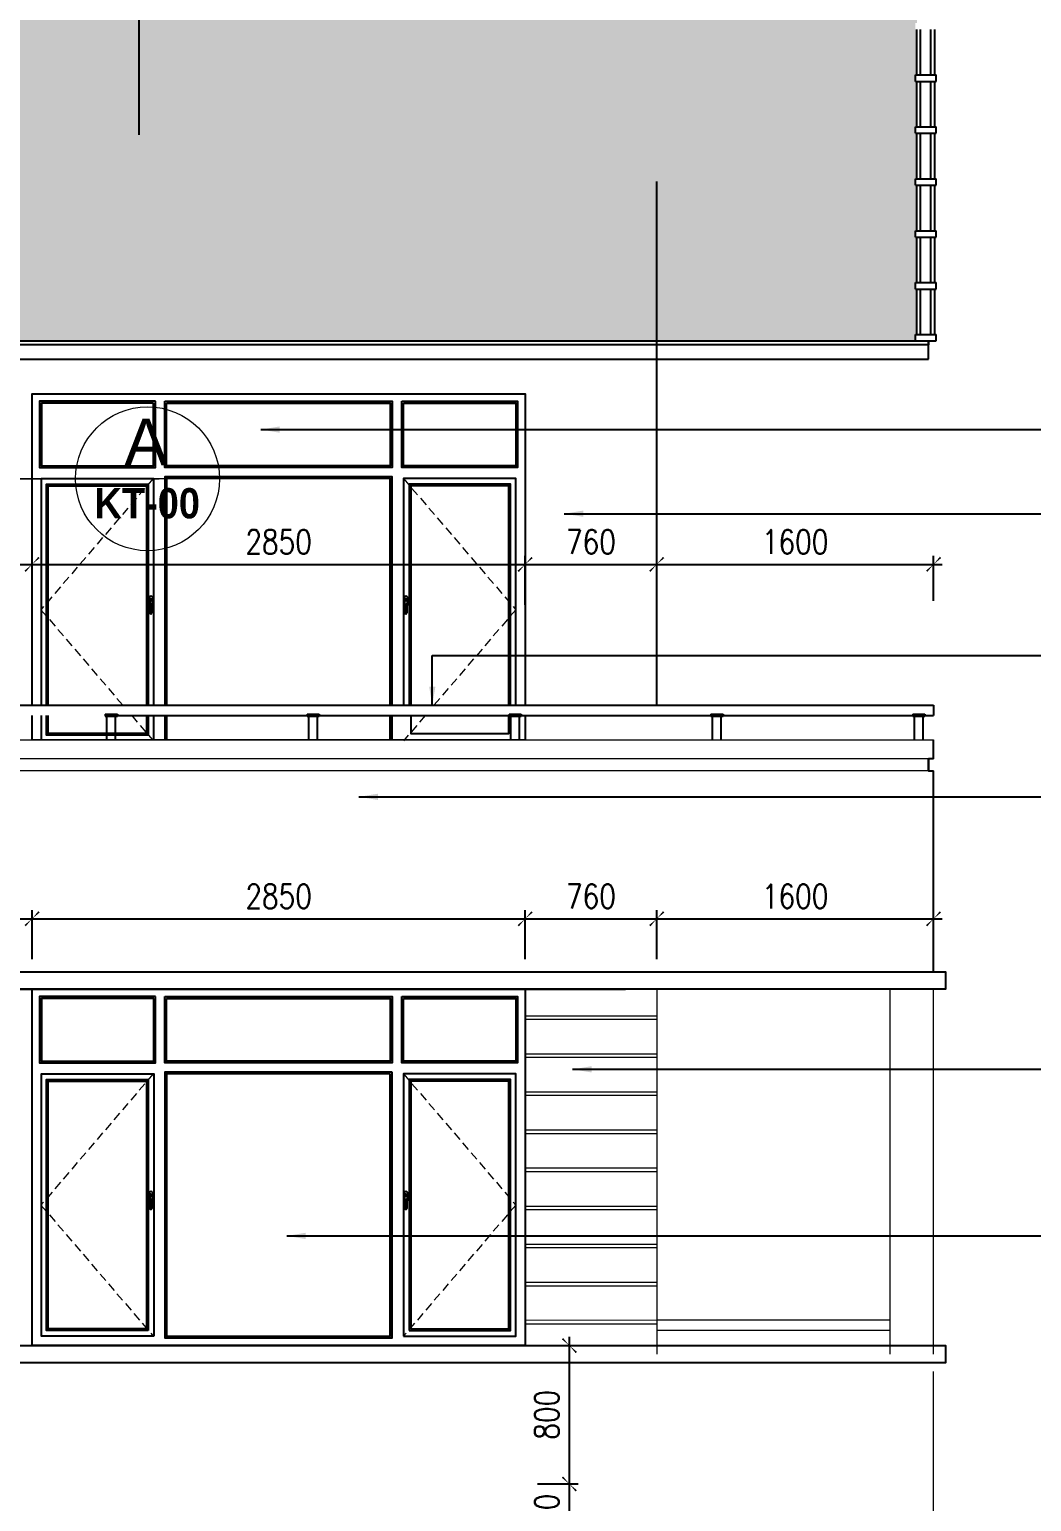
# Model space of a CAD drawing. Header units: millimetres. Extents: x -34806 to 662668, y 63228 to 99452.
# Drawn here: x 456954 to 462746, y 80691 to 89197 of the extents above; entities that cross this region are included whole.
import ezdxf
from ezdxf.enums import TextEntityAlignment as Align

# ---------------------------------------------------------------- set-up
doc = ezdxf.new("R2010")
doc.units = ezdxf.units.MM
doc.header["$LTSCALE"] = 200
doc.header["$MEASUREMENT"] = 0
doc.header["$PDMODE"] = 3
doc.header["$PDSIZE"] = 50
doc.linetypes.add('HIDDEN', pattern=[0.375, 0.25, -0.125])
doc.layers.get('DEFPOINTS').update_dxf_attribs({"linetype": 'CONTINUOUS'})
for name, color, linetype in [('DIM', 1, 'CONTINUOUS'), ('NOITHAT', 32, 'CONTINUOUS'), ('TEXT', 7, 'CONTINUOUS'), ('TPTA-Text', 253, 'CONTINUOUS'), ('TPTA-Virtural', 253, 'CONTINUOUS'), ('wood', 254, 'CONTINUOUS')]:
    doc.layers.add(name, color=color, linetype=linetype)
for name, color, linetype, lineweight in [('hatch', 251, 'CONTINUOUS', 5), ('thay', 7, 'CONTINUOUS', 18), ('VU', 8, 'HIDDEN', 13)]:
    doc.layers.add(name, color=color, linetype=linetype, lineweight=lineweight)
doc.styles.add('Aria H B iso', font='VHARIALB.ttf')
doc.styles.add('CHU HOA Day', font='VHARIAL.ttf')
doc.styles.add('RomanS', font='romans.shx', dxfattribs={"width": 0.8})
doc.dimstyles.new('D1', dxfattribs={"dimtxt": 140, "dimasz": 80, "dimexe": 50, "dimexo": 0, "dimgap": 60, "dimtad": 1, "dimdec": 0, "dimzin": 0, "dimdsep": 46, "dimtxsty": 'RomanS', "dimblk1": 'ARCHTICK', "dimblk2": 'ARCHTICK', "dimsah": 1, "dimcen": 100, "dimdle": 50, "dimclrt": 7, "dimadec": 0, "dimazin": 0, "dimtfac": 0.005, "dimtdec": 0, "dimtix": 1, "dimtofl": 0, "dimtmove": 2, "dimatfit": 3, "dimldrblk": 'ARCHTICK', "dimfxl": 1, "dimtvp": 0.8, "dimtolj": 1, "dimtzin": 0, "dimarcsym": 0})
doc.dimstyles.new('DIM-A3', dxfattribs={"dimscale": 0, "dimtxt": 160, "dimasz": 110, "dimexe": 110, "dimexo": 0, "dimgap": 110, "dimtad": 1, "dimdec": 0, "dimdsep": 46, "dimtxsty": 'RomanS', "dimblk1": 'ARCHTICK', "dimblk2": 'ARCHTICK', "dimsah": 1, "dimcen": 0.09, "dimdle": 110, "dimclrd": 256, "dimclre": 256, "dimclrt": 14, "dimadec": 0, "dimazin": 0, "dimtfac": 1, "dimtdec": 0, "dimtix": 1, "dimtmove": 2, "dimatfit": 3, "dimfxl": 110, "dimtolj": 1, "dimarcsym": 0})

# ---------------------------------------------------------------- blocks, each defined once
blk = doc.blocks.new('_ArchTick')
at = {"layer": 'DIM', "color": 150}
blk.add_lwpolyline([(0.5, 0.5, 0.133, 0, 0), (0, 0, 0, 0.133, 0), (-0.5, -0.5, 0.133, 0.133, 0)], format="xyseb", dxfattribs=at)
blk = doc.blocks.new('*D690')
at = {"layer": 'DEFPOINTS', "color": 0}
for p in [(456968.8, 84058.2), (456179.1, 83824.9), (456968.8, 83824.9)]:
    blk.add_point(p, dxfattribs=at)
at = {"layer": 'DIM', "color": 0, "lineweight": -2}
for p, q in [((456129.1, 84058.2), (457018.8, 84058.2)), ((456179.1, 83824.9), (456179.1, 84108.2)), ((456968.8, 83824.9), (456968.8, 84108.2))]:
    blk.add_line(p, q, dxfattribs=at)
at = {"layer": 'DIM', "color": 0, "lineweight": -2, "xscale": 80, "yscale": 80, "zscale": 80, "rotation": 180}
blk.add_blockref('_ArchTick', (456179.1, 84058.2), dxfattribs=at)
at = {"layer": 'DIM', "color": 0, "lineweight": -2, "xscale": 80, "yscale": 80, "zscale": 80}
blk.add_blockref('_ArchTick', (456968.8, 84058.2), dxfattribs=at)
at = {"layer": 'DIM', "color": 7, "insert": (456573.9, 84188.2), "char_height": 140, "attachment_point": 5, "style": 'RomanS'}
blk.add_mtext('\\A1;790', dxfattribs=at)
blk = doc.blocks.new('*D691')
at = {"layer": 'DEFPOINTS', "color": 0}
for p in [(459818.8, 84058.2), (456968.8, 83824.9), (459818.8, 83824.9)]:
    blk.add_point(p, dxfattribs=at)
at = {"layer": 'DIM', "color": 0, "lineweight": -2}
for p, q in [((456918.8, 84058.2), (459868.8, 84058.2)), ((456968.8, 83824.9), (456968.8, 84108.2)), ((459818.8, 83824.9), (459818.8, 84108.2))]:
    blk.add_line(p, q, dxfattribs=at)
at = {"layer": 'DIM', "color": 0, "lineweight": -2, "xscale": 80, "yscale": 80, "zscale": 80, "rotation": 180}
blk.add_blockref('_ArchTick', (456968.8, 84058.2), dxfattribs=at)
at = {"layer": 'DIM', "color": 0, "lineweight": -2, "xscale": 80, "yscale": 80, "zscale": 80}
blk.add_blockref('_ArchTick', (459818.8, 84058.2), dxfattribs=at)
at = {"layer": 'DIM', "color": 7, "insert": (458393.8, 84188.2), "char_height": 140, "attachment_point": 5, "style": 'RomanS'}
blk.add_mtext('\\A1;2850', dxfattribs=at)
blk = doc.blocks.new('*D692')
at = {"layer": 'DEFPOINTS', "color": 0}
for p in [(460579.1, 84058.2), (459818.8, 83824.9), (460579.1, 83824.9)]:
    blk.add_point(p, dxfattribs=at)
at = {"layer": 'DIM', "color": 0, "lineweight": -2}
for p, q in [((459768.8, 84058.2), (460629.1, 84058.2)), ((459818.8, 83824.9), (459818.8, 84108.2)), ((460579.1, 83824.9), (460579.1, 84108.2))]:
    blk.add_line(p, q, dxfattribs=at)
at = {"layer": 'DIM', "color": 0, "lineweight": -2, "xscale": 80, "yscale": 80, "zscale": 80, "rotation": 180}
blk.add_blockref('_ArchTick', (459818.8, 84058.2), dxfattribs=at)
at = {"layer": 'DIM', "color": 0, "lineweight": -2, "xscale": 80, "yscale": 80, "zscale": 80}
blk.add_blockref('_ArchTick', (460579.1, 84058.2), dxfattribs=at)
at = {"layer": 'DIM', "color": 7, "insert": (460198.9, 84188.2), "char_height": 140, "attachment_point": 5, "style": 'RomanS'}
blk.add_mtext('\\A1;760', dxfattribs=at)
blk = doc.blocks.new('*D693')
at = {"layer": 'DEFPOINTS', "color": 0}
for p in [(462179.1, 84058.2), (460579.1, 83824.9), (462179.1, 83824.9)]:
    blk.add_point(p, dxfattribs=at)
at = {"layer": 'DIM', "color": 0, "lineweight": -2}
for p, q in [((460529.1, 84058.2), (462229.1, 84058.2)), ((460579.1, 83824.9), (460579.1, 84108.2)), ((462179.1, 83824.9), (462179.1, 84108.2))]:
    blk.add_line(p, q, dxfattribs=at)
at = {"layer": 'DIM', "color": 0, "lineweight": -2, "xscale": 80, "yscale": 80, "zscale": 80, "rotation": 180}
blk.add_blockref('_ArchTick', (460579.1, 84058.2), dxfattribs=at)
at = {"layer": 'DIM', "color": 0, "lineweight": -2, "xscale": 80, "yscale": 80, "zscale": 80}
blk.add_blockref('_ArchTick', (462179.1, 84058.2), dxfattribs=at)
at = {"layer": 'DIM', "color": 7, "insert": (461379.1, 84188.2), "char_height": 140, "attachment_point": 5, "style": 'RomanS'}
blk.add_mtext('\\A1;1600', dxfattribs=at)
blk = doc.blocks.new('*D699')
at = {"layer": 'DEFPOINTS', "color": 0}
for p in [(456968.8, 86106.3), (454909.1, 85873.1), (456968.8, 85873.1)]:
    blk.add_point(p, dxfattribs=at)
at = {"layer": 'DIM', "color": 0, "lineweight": -2}
for p, q in [((454859.1, 86106.3), (457018.8, 86106.3)), ((454909.1, 85873.1), (454909.1, 86156.3)), ((456968.8, 85873.1), (456968.8, 86156.3))]:
    blk.add_line(p, q, dxfattribs=at)
at = {"layer": 'DIM', "color": 0, "lineweight": -2, "xscale": 80, "yscale": 80, "zscale": 80, "rotation": 180}
blk.add_blockref('_ArchTick', (454909.1, 86106.3), dxfattribs=at)
at = {"layer": 'DIM', "color": 0, "lineweight": -2, "xscale": 80, "yscale": 80, "zscale": 80}
blk.add_blockref('_ArchTick', (456968.8, 86106.3), dxfattribs=at)
at = {"layer": 'DIM', "color": 7, "insert": (455938.9, 86236.3), "char_height": 140, "attachment_point": 5, "style": 'RomanS'}
blk.add_mtext('\\A1;2060', dxfattribs=at)
blk = doc.blocks.new('*D700')
at = {"layer": 'DEFPOINTS', "color": 0}
for p in [(459818.8, 86106.3), (456968.8, 85873.1), (459818.8, 85873.1)]:
    blk.add_point(p, dxfattribs=at)
at = {"layer": 'DIM', "color": 0, "lineweight": -2}
for p, q in [((456918.8, 86106.3), (459868.8, 86106.3)), ((456968.8, 85873.1), (456968.8, 86156.3)), ((459818.8, 85873.1), (459818.8, 86156.3))]:
    blk.add_line(p, q, dxfattribs=at)
at = {"layer": 'DIM', "color": 0, "lineweight": -2, "xscale": 80, "yscale": 80, "zscale": 80, "rotation": 180}
blk.add_blockref('_ArchTick', (456968.8, 86106.3), dxfattribs=at)
at = {"layer": 'DIM', "color": 0, "lineweight": -2, "xscale": 80, "yscale": 80, "zscale": 80}
blk.add_blockref('_ArchTick', (459818.8, 86106.3), dxfattribs=at)
at = {"layer": 'DIM', "color": 7, "insert": (458393.8, 86236.3), "char_height": 140, "attachment_point": 5, "style": 'RomanS'}
blk.add_mtext('\\A1;2850', dxfattribs=at)
blk = doc.blocks.new('*D701')
at = {"layer": 'DEFPOINTS', "color": 0}
for p in [(460579.1, 86106.3), (459818.8, 85873.1), (460579.1, 85873.1)]:
    blk.add_point(p, dxfattribs=at)
at = {"layer": 'DIM', "color": 0, "lineweight": -2}
for p, q in [((459768.8, 86106.3), (460629.1, 86106.3)), ((459818.8, 85873.1), (459818.8, 86156.3)), ((460579.1, 85873.1), (460579.1, 86156.3))]:
    blk.add_line(p, q, dxfattribs=at)
at = {"layer": 'DIM', "color": 0, "lineweight": -2, "xscale": 80, "yscale": 80, "zscale": 80, "rotation": 180}
blk.add_blockref('_ArchTick', (459818.8, 86106.3), dxfattribs=at)
at = {"layer": 'DIM', "color": 0, "lineweight": -2, "xscale": 80, "yscale": 80, "zscale": 80}
blk.add_blockref('_ArchTick', (460579.1, 86106.3), dxfattribs=at)
at = {"layer": 'DIM', "color": 7, "insert": (460198.9, 86236.3), "char_height": 140, "attachment_point": 5, "style": 'RomanS'}
blk.add_mtext('\\A1;760', dxfattribs=at)
blk = doc.blocks.new('*D945')
at = {"layer": 'DEFPOINTS', "color": 0}
for p in [(462179.1, 86106.3), (460579.1, 85873.1), (462179.1, 85896.3)]:
    blk.add_point(p, dxfattribs=at)
at = {"layer": 'DIM', "color": 0, "lineweight": -2}
for p, q in [((460529.1, 86106.3), (462229.1, 86106.3)), ((460579.1, 85873.1), (460579.1, 86156.3)), ((462179.1, 85896.3), (462179.1, 86156.3))]:
    blk.add_line(p, q, dxfattribs=at)
at = {"layer": 'DIM', "color": 0, "lineweight": -2, "xscale": 80, "yscale": 80, "zscale": 80, "rotation": 180}
blk.add_blockref('_ArchTick', (460579.1, 86106.3), dxfattribs=at)
at = {"layer": 'DIM', "color": 0, "lineweight": -2, "xscale": 80, "yscale": 80, "zscale": 80}
blk.add_blockref('_ArchTick', (462179.1, 86106.3), dxfattribs=at)
at = {"layer": 'DIM', "color": 7, "insert": (461379.1, 86236.3), "char_height": 140, "attachment_point": 5, "style": 'RomanS'}
blk.add_mtext('\\A1;1600', dxfattribs=at)
blk = doc.blocks.new('*D1044')
at = {"layer": 'DEFPOINTS', "color": 0}
for p in [(459890.7, 80792.3), (460074.2, 80792.3), (459890.7, 80392.3)]:
    blk.add_point(p, dxfattribs=at)
at = {"layer": 'DIM', "color": 0, "lineweight": -2}
for p, q in [((460074.2, 80342.3), (460074.2, 80842.3)), ((459890.7, 80792.3), (460124.2, 80792.3)), ((459890.7, 80392.3), (460124.2, 80392.3))]:
    blk.add_line(p, q, dxfattribs=at)
at = {"layer": 'DIM', "color": 0, "lineweight": -2, "xscale": 80, "yscale": 80, "zscale": 80}
for p, rotation in [((460074.2, 80792.3), 90), ((460074.2, 80392.3), 270)]:
    blk.add_blockref('_ArchTick', p, dxfattribs=dict(at, rotation=rotation))
at = {"layer": 'DIM', "color": 7, "insert": (459944.2, 80592.3), "char_height": 140, "attachment_point": 5, "rotation": 90, "style": 'RomanS'}
blk.add_mtext('\\A1;400', dxfattribs=at)
blk = doc.blocks.new('*D1045')
at = {"layer": 'DEFPOINTS', "color": 0}
for p in [(459890.7, 81592.3), (460074.2, 81592.3), (459890.7, 80792.3)]:
    blk.add_point(p, dxfattribs=at)
at = {"layer": 'DIM', "color": 0, "lineweight": -2}
for p, q in [((459890.7, 81592.3), (460124.2, 81592.3)), ((460074.2, 80742.3), (460074.2, 81642.3)), ((459890.7, 80792.3), (460124.2, 80792.3))]:
    blk.add_line(p, q, dxfattribs=at)
at = {"layer": 'DIM', "color": 0, "lineweight": -2, "xscale": 80, "yscale": 80, "zscale": 80}
for p, rotation in [((460074.2, 81592.3), 90), ((460074.2, 80792.3), 270)]:
    blk.add_blockref('_ArchTick', p, dxfattribs=dict(at, rotation=rotation))
at = {"layer": 'DIM', "color": 7, "insert": (459944.2, 81192.3), "char_height": 140, "attachment_point": 5, "rotation": 90, "style": 'RomanS'}
blk.add_mtext('\\A1;800', dxfattribs=at)

msp = doc.modelspace()

# ---------------------------------------------------------------- hatches: boundary and pattern name
at = {"layer": 'NOITHAT'}
h = msp.add_hatch(dxfattribs=at)
h.set_pattern_fill('AR-RSHKE', color=256, scale=15, style=0)
h.set_pattern_definition([(0, (208662.3, -114144.68), (382.5, 180), [90, -75, 105, -45, 135, -60]), (0, (208752.3, -114137.18), (382.5, 180), [75, -285, 60, -90]), (0, (208932.3, -114155.93), (382.5, 180), [45, -465]), (90, (208662.3, -114144.68), (-127.5, 180), [172.5, -547.5]), (90, (208752.3, -114144.68), (-127.5, 180), [168.75, -551.25]), (90, (208827.3, -114144.68), (-127.5, 180), [157.5, -562.5]), (90, (208932.3, -114155.93), (-127.5, 180), [172.5, -547.5]), (90, (208977.3, -114155.93), (-127.5, 180), [172.5, -547.5]), (90, (209112.3, -114144.68), (-127.5, 180), [165, -555])])
h.paths.add_polyline_path([(462074.3, 88634.3), (462082.7, 88634.3), (462082.7, 88897.3), (462074.3, 88897.3), (462074.3, 88934.3), (462082.7, 88934.3), (462082.7, 89197.3), (462074.3, 89197.3), (462074.3, 89234.3), (462082.7, 89234.3), (462082.7, 89497.3), (451960.7, 89497.3), (451946.3, 89464.4), (452200.7, 89352.6), (452210.7, 89375.2), (452244.6, 89360.3), (452234.7, 89337.7), (452475.4, 89231.9), (452485.3, 89254.5), (452519.2, 89239.6), (452509.3, 89217), (452750, 89111.2), (452760, 89133.8), (452793.9, 89118.9), (452784, 89096.3), (453024.7, 88990.5), (453034.6, 89013.2), (453068.5, 88998.2), (453058.6, 88975.6), (453299.3, 88869.8), (453309.3, 88892.5), (453343.2, 88877.6), (453333.3, 88854.9), (453574, 88749.2), (453583.9, 88771.8), (453617.8, 88756.9), (453607.9, 88734.3), (453848.6, 88628.5), (453858.6, 88651.1), (453892.5, 88636.2), (453882.6, 88613.6), (454123.3, 88507.8), (454133.2, 88530.4), (454167.2, 88515.5), (454157.2, 88492.9), (454397.9, 88387.1), (454407.9, 88409.7), (454441.8, 88394.8), (454431.9, 88372.2), (454672.6, 88266.4), (454682.5, 88289), (454716.5, 88274.1), (454706.5, 88251.5), (454947.3, 88145.7), (454957.2, 88168.3), (454991.1, 88153.4), (454981.2, 88130.8), (455221.9, 88025), (455231.8, 88047.6), (455265.8, 88032.7), (455255.8, 88010.1), (455496.6, 87904.3), (455506.5, 87926.9), (455540.4, 87912), (455530.5, 87889.4), (455771.2, 87783.6), (455781.1, 87806.2), (455815.1, 87791.3), (455805.1, 87768.7), (456045.9, 87662.9), (456055.8, 87685.6), (456089.7, 87670.6), (456079.8, 87648), (456320.5, 87542.2), (456330.5, 87564.9), (456364.4, 87550), (456354.4, 87527.3), (456431.6, 87493.5), (456454.1, 87397.3), (462074.3, 87397.3), (462074.3, 87434.3), (462082.7, 87434.3), (462082.7, 87697.3), (462074.3, 87697.3), (462074.3, 87734.3), (462082.7, 87734.3), (462082.7, 87997.3), (462074.3, 87997.3), (462074.3, 88034.3), (462082.7, 88034.3), (462082.7, 88297.3), (462074.3, 88297.3), (462074.3, 88334.3), (462082.7, 88334.3), (462082.7, 88597.3), (462074.3, 88597.3)])

# ---------------------------------------------------------------- linework, layer by layer
at = {"layer": 'hatch'}
for p, q in [((456079.1, 85091.8), (462179.1, 85091.8)), ((462149.1, 84982.3), (456179.1, 84982.3)), ((462149.1, 84912.3), (456179.1, 84912.3)), ((460579.1, 83652.3), (460579.1, 81542.3)), ((461929.1, 81542.3), (461929.1, 83652.3)), ((462179.1, 81542.3), (462179.1, 83652.3)), ((462179.1, 81542.3), (462179.1, 83652.3)), ((459818.8, 83498.3), (460579.1, 83498.3)), ((459818.8, 83478.3), (460579.1, 83478.3)), ((459818.8, 83278.3), (460579.1, 83278.3)), ((459818.8, 83258.3), (460579.1, 83258.3)), ((459818.8, 83058.3), (460579.1, 83058.3)), ((459818.8, 83038.3), (460579.1, 83038.3)), ((459818.8, 82838.3), (460579.1, 82838.3)), ((459818.8, 82818.3), (460579.1, 82818.3)), ((459818.8, 82618.3), (460579.1, 82618.3)), ((459818.8, 82598.3), (460579.1, 82598.3)), ((459818.8, 82398.3), (460579.1, 82398.3)), ((459818.8, 82378.3), (460579.1, 82378.3)), ((459818.8, 82178.3), (460579.1, 82178.3)), ((459818.8, 82158.3), (460579.1, 82158.3)), ((459818.8, 81958.3), (460579.1, 81958.3)), ((459818.8, 81938.3), (460579.1, 81938.3)), ((459818.8, 81738.3), (460579.1, 81740.9)), ((459818.8, 81718.3), (460579.1, 81718.3)), ((460579.1, 81740.9), (461929.1, 81740.9)), ((460579.1, 81740.9), (461929.1, 81740.9)), ((460579.1, 81680.9), (461929.1, 81680.9)), ((462179.1, 80392.3), (462179.1, 81442.3))]:
    msp.add_line(p, q, dxfattribs=at)
for points in [[(459818.7, 85292.3), (459818.7, 87092.4), (456968.7, 87092.4), (456968.7, 85292.3)], [(456968.7, 85232.3), (456968.7, 85091.8)], [(459818.7, 85091.8), (459818.7, 85232.3)]]:
    msp.add_lwpolyline(points, dxfattribs=at)
msp.add_lwpolyline([(456968.8, 81592.3), (459818.8, 81592.3), (459818.8, 83652.3), (456968.8, 83652.3)], close=True, dxfattribs=at)
at = {"layer": 'NOITHAT'}
for p, q in [((462082.7, 88934.3), (462082.7, 89197.3)), ((462104.6, 88934.3), (462104.6, 89197.3)), ((462164.2, 88934.3), (462164.2, 89197.3)), ((462186.1, 88934.3), (462186.1, 89197.3)), ((462074.3, 88897.3), (462074.3, 88934.3)), ((462074.3, 88897.3), (462194.6, 88897.3)), ((462082.7, 88634.3), (462082.7, 88897.3)), ((462104.6, 88634.3), (462104.6, 88897.3)), ((462164.2, 88634.3), (462164.2, 88897.3)), ((462186.1, 88634.3), (462186.1, 88897.3)), ((462194.6, 88897.3), (462194.6, 88934.3)), ((462074.3, 88597.3), (462074.3, 88634.3)), ((462074.3, 88597.3), (462194.6, 88597.3)), ((462082.7, 88334.3), (462082.7, 88597.3)), ((462104.6, 88334.3), (462104.6, 88597.3)), ((462164.2, 88334.3), (462164.2, 88597.3)), ((462186.1, 88334.3), (462186.1, 88597.3)), ((462194.6, 88597.3), (462194.6, 88634.3)), ((462074.3, 88297.3), (462074.3, 88334.3)), ((462074.3, 88297.3), (462194.6, 88297.3)), ((462082.7, 88034.3), (462082.7, 88297.3)), ((462104.6, 88034.3), (462104.6, 88297.3)), ((462164.2, 88034.3), (462164.2, 88297.3)), ((462186.1, 88034.3), (462186.1, 88297.3)), ((462194.6, 88297.3), (462194.6, 88334.3)), ((462074.3, 87997.3), (462074.3, 88034.3)), ((462074.3, 87997.3), (462194.6, 87997.3)), ((462082.7, 87734.3), (462082.7, 87997.3)), ((462104.6, 87734.3), (462104.6, 87997.3)), ((462164.2, 87734.3), (462164.2, 87997.3)), ((462186.1, 87734.3), (462186.1, 87997.3)), ((462194.6, 87997.3), (462194.6, 88034.3)), ((462074.3, 87697.3), (462074.3, 87734.3)), ((462194.6, 87697.3), (462194.6, 87734.3)), ((462074.3, 87697.3), (462194.6, 87697.3)), ((462082.7, 87434.3), (462082.7, 87697.3)), ((462104.6, 87434.3), (462104.6, 87697.3)), ((462164.2, 87434.3), (462164.2, 87697.3)), ((462186.1, 87434.3), (462186.1, 87697.3)), ((462074.3, 87397.3), (462074.3, 87434.3)), ((462074.3, 87397.3), (462194.6, 87397.3)), ((462149.1, 87291.7), (462149.1, 87397.3)), ((462194.6, 87397.3), (462194.6, 87434.3)), ((456399.1, 87291.7), (462149.1, 87291.7))]:
    msp.add_line(p, q, dxfattribs=at)
for points in [[(462074.3, 88934.3), (462194.6, 88934.3)], [(462074.3, 88634.3), (462194.6, 88634.3)], [(462074.3, 88334.3), (462194.6, 88334.3)], [(462074.3, 88034.3), (462194.6, 88034.3)], [(462074.3, 87734.3), (462194.6, 87734.3)], [(462074.3, 87434.3), (462194.6, 87434.3)]]:
    msp.add_lwpolyline(points, dxfattribs=at)
msp.add_lwpolyline([(456454, 87397.7), (462149.1, 87397.3), (462149.1, 87374), (456459.5, 87374)], close=True, dxfattribs=at)
at = {"layer": 'thay'}
for p, q in [((459818.7, 87092.4), (456968.7, 87092.4)), ((456968.7, 87073.4), (456968.7, 85292.3)), ((458052.1, 86600.8), (456871.7, 86600.8)), ((456968.7, 85232.3), (456968.7, 85091.8)), ((459818.8, 83652.3), (456968.8, 83652.3)), ((456968.8, 83633.3), (456968.8, 81592.3))]:
    msp.add_line(p, q, dxfattribs=at)
for points in [[(456679.7, 85505.2), (456679.7, 86600.8), (457703.3, 86600.8)], [(459818.8, 85092.3), (456968.8, 85092.3)], [(459818.8, 81592.3), (456968.8, 81592.3)]]:
    msp.add_lwpolyline(points, dxfattribs=at)
msp.add_circle((457636.3, 86600.8), 415.8, dxfattribs=at)
at = {"layer": 'TPTA-Virtural'}
for p, q in [((460579.1, 85292.3), (460579.1, 88319.1)), ((456089.1, 85292.3), (462179.1, 85292.3)), ((457391.8, 85241.1), (457391.8, 85241)), ((457391.8, 85241.1), (457461.8, 85241.1)), ((457391.8, 85241), (457391.8, 85238.2)), ((457391.8, 85241), (457461.8, 85241)), ((457391.8, 85238.2), (457391.8, 85229.4)), ((457461.8, 85241.1), (457461.8, 85241)), ((457461.8, 85241), (457461.8, 85238.2)), ((457461.8, 85238.2), (457461.8, 85229.4)), ((458558.6, 85241.1), (458558.6, 85241)), ((458558.6, 85241.1), (458628.6, 85241.1)), ((458558.6, 85241), (458558.6, 85238.2)), ((458558.6, 85241), (458628.6, 85241)), ((458558.6, 85238.2), (458558.6, 85229.4)), ((458628.6, 85241.1), (458628.6, 85241)), ((458628.6, 85241), (458628.6, 85238.2)), ((458628.6, 85238.2), (458628.6, 85229.4)), ((459725.5, 85241.1), (459725.5, 85241)), ((459725.5, 85241.1), (459795.5, 85241.1)), ((459725.5, 85241), (459725.5, 85238.2)), ((459725.5, 85241), (459795.5, 85241)), ((459725.5, 85238.2), (459725.5, 85229.4)), ((459795.5, 85241.1), (459795.5, 85241)), ((459795.5, 85241), (459795.5, 85238.2)), ((459795.5, 85238.2), (459795.5, 85229.4)), ((460892.3, 85241.1), (460892.3, 85241)), ((460892.3, 85241.1), (460962.3, 85241.1)), ((460892.3, 85241), (460892.3, 85238.2)), ((460892.3, 85241), (460962.3, 85241)), ((460892.3, 85238.2), (460892.3, 85229.4)), ((460962.3, 85241.1), (460962.3, 85241)), ((460962.3, 85241), (460962.3, 85238.2)), ((460962.3, 85238.2), (460962.3, 85229.4)), ((462059.1, 85241.1), (462059.1, 85241)), ((462059.1, 85241.1), (462129.1, 85241.1)), ((462059.1, 85241), (462059.1, 85238.2)), ((462059.1, 85241), (462129.1, 85241)), ((462059.1, 85238.2), (462059.1, 85229.4)), ((462129.1, 85241.1), (462129.1, 85241)), ((462129.1, 85241), (462129.1, 85238.2)), ((462129.1, 85238.2), (462129.1, 85229.4)), ((462179.1, 85292.3), (462179.1, 85232.3)), ((457391.8, 85229.4), (457461.8, 85229.4)), ((457401.8, 85228.3), (457451.8, 85228.3)), ((457401.8, 85092.3), (457401.8, 85228.3)), ((457451.8, 85092.3), (457451.8, 85228.3)), ((457461.8, 85232.3), (458558.6, 85232.3)), ((458558.6, 85229.4), (458628.6, 85229.4)), ((458568.6, 85228.3), (458618.6, 85228.3)), ((458568.6, 85092.3), (458568.6, 85228.3)), ((458618.6, 85092.3), (458618.6, 85228.3)), ((458628.6, 85232.3), (459725.5, 85232.3)), ((459725.5, 85229.4), (459795.5, 85229.4)), ((459735.5, 85228.3), (459785.5, 85228.3)), ((459735.5, 85092.3), (459735.5, 85228.3)), ((459785.5, 85092.3), (459785.5, 85228.3)), ((459795.5, 85232.3), (460892.3, 85232.3)), ((460892.3, 85229.4), (460962.3, 85229.4)), ((460902.3, 85228.3), (460952.3, 85228.3)), ((460902.3, 85092.3), (460902.3, 85228.3)), ((460952.3, 85092.3), (460952.3, 85228.3)), ((460962.3, 85232.3), (462179.1, 85232.3)), ((462059.1, 85229.4), (462129.1, 85229.4)), ((462069.1, 85228.3), (462119.1, 85228.3)), ((462069.1, 85092.3), (462069.1, 85228.3)), ((462119.1, 85092.3), (462119.1, 85228.3)), ((462179.1, 84982.3), (462179.1, 85091.8)), ((462149.1, 84912.3), (462149.1, 84982.3)), ((462179.1, 83752.3), (462179.1, 84912.3)), ((456179.1, 83752.3), (460383.3, 83752.3)), ((456179.1, 83652.3), (460399.1, 83652.3)), ((456179.1, 81592.3), (460383.3, 81592.3))]:
    msp.add_line(p, q, dxfattribs=at)
for points in [[(456968.7, 85292.3), (456968.7, 87092.4), (459818.8, 87092.4), (459818.8, 85292.3)], [(456968.7, 85091.8), (456968.7, 85232.3)], [(459818.8, 85232.3), (459818.8, 85091.8)], [(462179.1, 84982.3), (462149.1, 84982.3), (462149.1, 84912.3), (462179.1, 84912.3)]]:
    msp.add_lwpolyline(points, dxfattribs=at)
for points in [[(456279.1, 83752.3), (462249.1, 83752.3), (462249.1, 83652.3), (456279.1, 83652.3)], [(456968.7, 83652.3), (459818.8, 83652.3), (459818.9, 81592.3), (456968.8, 81592.3)], [(456279.1, 81592.3), (462249.1, 81592.3), (462249.1, 81492.3), (456279.1, 81492.3)]]:
    msp.add_lwpolyline(points, close=True, dxfattribs=at)
at = {"layer": 'VU', "linetype": 'HIDDEN'}
for points in [[(457669.5, 86602.4), (457020.4, 85844.4), (457493.3, 85292.3)], [(459115.7, 86602.4), (459764.8, 85844.4), (459291.9, 85292.3)], [(457544.6, 85232.3), (457664.9, 85091.8)], [(459240.6, 85232.3), (459115.7, 85086.4)], [(457669.5, 83162.3), (457020.5, 82404.3), (457669.5, 81646.3)], [(459115.8, 83162.3), (459764.8, 82404.3), (459115.8, 81646.3)]]:
    msp.add_lwpolyline(points, dxfattribs=at)
at = {"layer": 'wood'}
for p, q in [((459039.5, 87038.4), (459039.5, 86676.4)), ((457648.6, 85897.7), (457648.6, 85883.9)), ((457648.7, 85883.3), (457650.6, 85879.7)), ((457650.7, 85879.1), (457650.7, 85825.1)), ((457660.9, 85879.1), (457660.9, 85825.1)), ((457662.9, 85883.3), (457661.1, 85879.7)), ((457663.1, 85897.7), (457663.1, 85883.9)), ((459122.1, 85897.7), (459122.1, 85883.9)), ((459122.3, 85883.3), (459124.1, 85879.7)), ((459124.3, 85879.1), (459124.3, 85825.1)), ((459134.5, 85879.1), (459134.5, 85825.1)), ((459136.5, 85883.3), (459134.6, 85879.7)), ((459136.6, 85897.7), (459136.6, 85883.9)), ((459039.5, 83598.3), (459039.5, 83236.3)), ((457648.6, 82457.5), (457648.6, 82443.7)), ((457648.8, 82443.1), (457650.6, 82439.5)), ((457650.8, 82438.9), (457650.8, 82384.9)), ((457661, 82438.9), (457661, 82384.9)), ((457663, 82443.1), (457661.1, 82439.5)), ((457663.1, 82457.5), (457663.1, 82443.7)), ((459122.2, 82457.5), (459122.2, 82443.7)), ((459122.3, 82443.1), (459124.2, 82439.5)), ((459124.3, 82438.9), (459124.3, 82384.9)), ((459134.5, 82438.9), (459134.5, 82384.9)), ((459136.5, 82443.1), (459134.7, 82439.5)), ((459136.7, 82457.5), (459136.7, 82443.7))]:
    msp.add_line(p, q, dxfattribs=at)
for points in [[(457681.7, 87048.4), (457012.7, 87048.4), (457012.7, 86666.4), (457681.7, 86666.4)], [(457671.7, 87038.4), (457022.7, 87038.4), (457022.7, 86676.4), (457671.7, 86676.4)], [(457735.7, 87048.4), (459049.5, 87048.4), (459049.5, 86666.4), (457735.7, 86666.4)], [(457745.7, 87038.4), (459039.5, 87038.4), (459039.5, 86676.4), (457745.7, 86676.4)], [(459105.7, 87048.4), (459774.8, 87048.4), (459774.8, 86666.4), (459105.7, 86666.4)], [(459115.7, 87038.4), (459764.8, 87038.4), (459764.8, 86676.4), (459115.7, 86676.4)], [(457681.8, 83608.3), (457012.7, 83608.3), (457012.7, 83226.3), (457681.8, 83226.3)], [(457671.8, 83598.3), (457022.7, 83598.3), (457022.7, 83236.3), (457671.8, 83236.3)], [(457735.8, 83608.3), (459049.5, 83608.3), (459049.5, 83226.3), (457735.8, 83226.3)], [(457745.8, 83598.3), (459039.5, 83598.3), (459039.5, 83236.3), (457745.8, 83236.3)], [(459105.8, 83608.3), (459774.8, 83608.3), (459774.8, 83226.3), (459105.8, 83226.3)], [(459115.8, 83598.3), (459764.8, 83598.3), (459764.8, 83236.3), (459115.8, 83236.3)], [(457671.8, 81646.3), (457022.7, 81646.3), (457022.7, 83162.3), (457671.8, 83162.3)], [(457639.8, 81678.3), (457052.7, 81678.3), (457052.7, 83130.3), (457639.8, 83130.3)], [(457629.8, 81688.3), (457062.7, 81688.3), (457062.7, 83120.3), (457629.8, 83120.3)], [(459049.5, 83172.3), (457735.8, 83172.3), (457735.8, 81636.3), (459049.5, 81636.3)], [(459039.5, 83162.3), (457745.8, 83162.3), (457745.8, 81646.3), (459039.5, 81646.3)], [(459115.8, 81646.3), (459764.8, 81646.3), (459764.8, 83162.3), (459115.8, 83162.3)], [(459147.8, 81678.3), (459734.8, 81678.3), (459734.8, 83130.3), (459147.8, 83130.3)], [(459157.8, 81688.3), (459724.8, 81688.3), (459724.8, 83120.3), (459157.8, 83120.3)]]:
    msp.add_lwpolyline(points, close=True, dxfattribs=at)
for points in [[(457022.7, 85292.3), (457022.7, 86602.4), (457671.7, 86602.4), (457671.7, 85292.3)], [(459049.5, 85292.3), (459049.5, 86612.4), (457735.7, 86612.4), (457735.7, 85292.3)], [(459039.5, 85292.3), (459039.5, 86602.4), (457745.7, 86602.4), (457745.7, 85292.3)], [(459764.8, 85292.3), (459764.8, 86602.4), (459115.7, 86602.4), (459115.7, 85292.3)], [(457052.7, 85292.3), (457052.7, 86570.4), (457639.7, 86570.4), (457639.7, 85292.3)], [(457062.7, 85292.3), (457062.7, 86560.4), (457629.7, 86560.4), (457629.7, 85292.3)], [(459734.8, 85292.3), (459734.8, 86570.4), (459147.7, 86570.4), (459147.7, 85292.3)], [(459724.8, 85292.3), (459724.8, 86560.4), (459157.7, 86560.4), (459157.7, 85292.3)], [(457644.5, 85910.9), (457644.5, 85877)], [(457667.1, 85905), (457667.1, 85910.9)], [(457667.1, 85877), (457667.1, 85905)], [(459118.1, 85905), (459118.1, 85910.9)], [(459118.1, 85877), (459118.1, 85905)], [(459140.7, 85910.9), (459140.7, 85877)], [(457022.7, 85091.8), (457022.7, 85232.3)], [(457639.7, 85232.3), (457639.7, 85118.4), (457052.7, 85118.4), (457052.7, 85232.3)], [(457629.7, 85232.3), (457629.7, 85128.4), (457062.7, 85128.4), (457062.7, 85232.3)], [(457671.7, 85232.3), (457671.7, 85091.8)], [(457735.7, 85232.3), (457735.7, 85091.8)], [(457745.7, 85232.3), (457745.7, 85091.8)], [(459039.5, 85091.8), (459039.5, 85232.3)], [(459049.5, 85091.8), (459049.5, 85232.3)], [(459157.7, 85232.3), (459157.7, 85128.4), (459724.8, 85128.4), (459724.8, 85232.3)], [(457644.6, 82470.7), (457644.6, 82436.8)], [(457667.2, 82464.8), (457667.2, 82470.7)], [(457667.2, 82436.8), (457667.2, 82464.8)], [(459118.1, 82464.8), (459118.1, 82470.7)], [(459118.1, 82436.8), (459118.1, 82464.8)], [(459140.7, 82470.7), (459140.7, 82436.8)]]:
    msp.add_lwpolyline(points, dxfattribs=at)
for centre in [(457655.8, 85897.7), (459129.4, 85897.7), (457655.9, 82457.5), (459129.4, 82457.5)]:
    msp.add_circle(centre, 2.05, dxfattribs=at)
for centre, radius, start, end in [((457655.8, 85910.9), 11.3, 0, 180), ((459129.4, 85910.9), 11.3, 0, 180), ((457655.8, 85877), 11.3, 180, 243.1549), ((457655.8, 85897.7), 9.72, 318.25899, 221.74101), ((457655.8, 85897.7), 7.25, 0, 180), ((457650, 85883.9), 1.4, 180, 207.19267), ((457649.3, 85879.1), 1.4, 0, 27.19267), ((457662.3, 85879.1), 1.4, 152.80733, 180), ((457655.8, 85877), 11.3, 296.8451, 0), ((459129.4, 85877), 11.3, 180, 243.1549), ((459129.4, 85897.7), 9.72, 318.25899, 221.74101), ((459129.4, 85897.7), 7.25, 0, 180), ((459122.9, 85879.1), 1.4, 0, 27.19267), ((459135.9, 85879.1), 1.4, 152.80733, 180), ((459129.4, 85877), 11.3, 296.8451, 0), ((459135.2, 85883.9), 1.4, 332.80733, 0), ((457655.8, 85825.1), 5.09, 180, 0), ((459129.4, 85825.1), 5.09, 180, 0), ((457655.9, 82470.7), 11.3, 0, 180), ((457655.9, 82436.8), 11.3, 180, 243.1549), ((457655.9, 82457.5), 9.72, 318.25899, 221.74101), ((457655.9, 82457.5), 7.25, 0, 180), ((457650, 82443.7), 1.4, 180, 207.19267), ((457649.4, 82438.9), 1.4, 0, 27.19267), ((457662.4, 82438.9), 1.4, 152.80733, 180), ((457655.9, 82436.8), 11.3, 296.8451, 0), ((459129.4, 82470.7), 11.3, 0, 180), ((459129.4, 82436.8), 11.3, 180, 243.1549), ((459129.4, 82457.5), 9.72, 318.25899, 221.74101), ((459129.4, 82457.5), 7.25, 0, 180), ((459122.9, 82438.9), 1.4, 0, 27.19267), ((459135.9, 82438.9), 1.4, 152.80733, 180), ((459129.4, 82436.8), 11.3, 296.8451, 0), ((459135.3, 82443.7), 1.4, 332.80733, 0), ((457655.9, 82384.9), 5.09, 180, 0), ((459129.4, 82384.9), 5.09, 180, 0)]:
    msp.add_arc(centre, radius, start, end, dxfattribs=at)

# ---------------------------------------------------------------- texts
at = {"layer": 'TEXT', "style": 'CHU HOA Day', "text_generation_flag": 4}
msp.add_attdef('A', text='a', height=270, rotation=180, dxfattribs=at).set_placement((457628.3, 86678.2), align=Align.CENTER)
at = {"layer": 'TEXT', "linetype": 'Continuous', "style": 'Aria H B iso', "width": 0.9}
msp.add_attdef('KT-00', text='kt-00', height=174.63, dxfattribs=at).set_placement((457634.4, 86372.2), align=Align.CENTER)

# ---------------------------------------------------------------- dimensions: what is measured, and where the dimension line sits
at = {"layer": 'DIM'}
for base, p1, p2, picture, middle in [((456968.8, 86106.3), (454909.1, 85873.1), (456968.8, 85873.1), '*D699', (455938.9, 86236.3)), ((459818.8, 86106.3), (456968.8, 85873.1), (459818.8, 85873.1), '*D700', (458393.8, 86236.3)), ((460579.1, 86106.3), (459818.8, 85873.1), (460579.1, 85873.1), '*D701', (460198.9, 86236.3)), ((462179.1, 86106.3), (460579.1, 85873.1), (462179.1, 85896.3), '*D945', (461379.1, 86236.3)), ((456968.8, 84058.2), (456179.1, 83824.9), (456968.8, 83824.9), '*D690', (456573.9, 84188.2)), ((459818.8, 84058.2), (456968.8, 83824.9), (459818.8, 83824.9), '*D691', (458393.8, 84188.2)), ((460579.1, 84058.2), (459818.8, 83824.9), (460579.1, 83824.9), '*D692', (460198.9, 84188.2)), ((462179.1, 84058.2), (460579.1, 83824.9), (462179.1, 83824.9), '*D693', (461379.1, 84188.2))]:
    dim = msp.add_linear_dim(base=base, p1=p1, p2=p2, dimstyle='D1', dxfattribs=at)
    dim.commit()
    dim.dimension.update_dxf_attribs({"geometry": picture, "text_midpoint": middle})
dim = msp.add_linear_dim(base=(460074.2, 81592.3), p1=(459890.7, 80792.3), p2=(459890.7, 81592.3), angle=90, dimstyle='D1', dxfattribs=at)
dim.commit()
dim.dimension.update_dxf_attribs({"geometry": '*D1045', "text_midpoint": (459944.2, 81192.3)})
dim = msp.add_linear_dim(base=(460074.2, 80792.3), p1=(459890.7, 80392.3), p2=(459890.7, 80792.3), angle=90, dimstyle='D1', dxfattribs=at)
dim.commit()
dim.dimension.update_dxf_attribs({"geometry": '*D1044', "text_midpoint": (459944.2, 80592.3), "dimtype": 128})

# ---------------------------------------------------------------- leaders
at = {"layer": 'TPTA-Text'}
for points in [[(457587.1, 88589.1), (457587.1, 89994.8), (467085, 89994.8)], [(458290.5, 86885.1), (467085, 86885.1)], [(460044.8, 86399), (467069, 86399)], [(459282, 85290.4), (459282, 85580.4), (467085, 85580.4)], [(460092.4, 83188.4), (467085, 83188.4)], [(458440.4, 82225.8), (467085, 82225.8)]]:
    msp.add_leader(points, dimstyle='DIM-A3', override={"dimscale": 1, "dimtad": 0}, dxfattribs=at)
at = {"layer": 'TPTA-Text', "linetype": 'Continuous'}
msp.add_leader([(458857.8, 84762.9), (467085, 84762.9)], dimstyle='DIM-A3', override={"dimscale": 1, "dimtad": 0}, dxfattribs=at)

doc.saveas('drawing.dxf')
